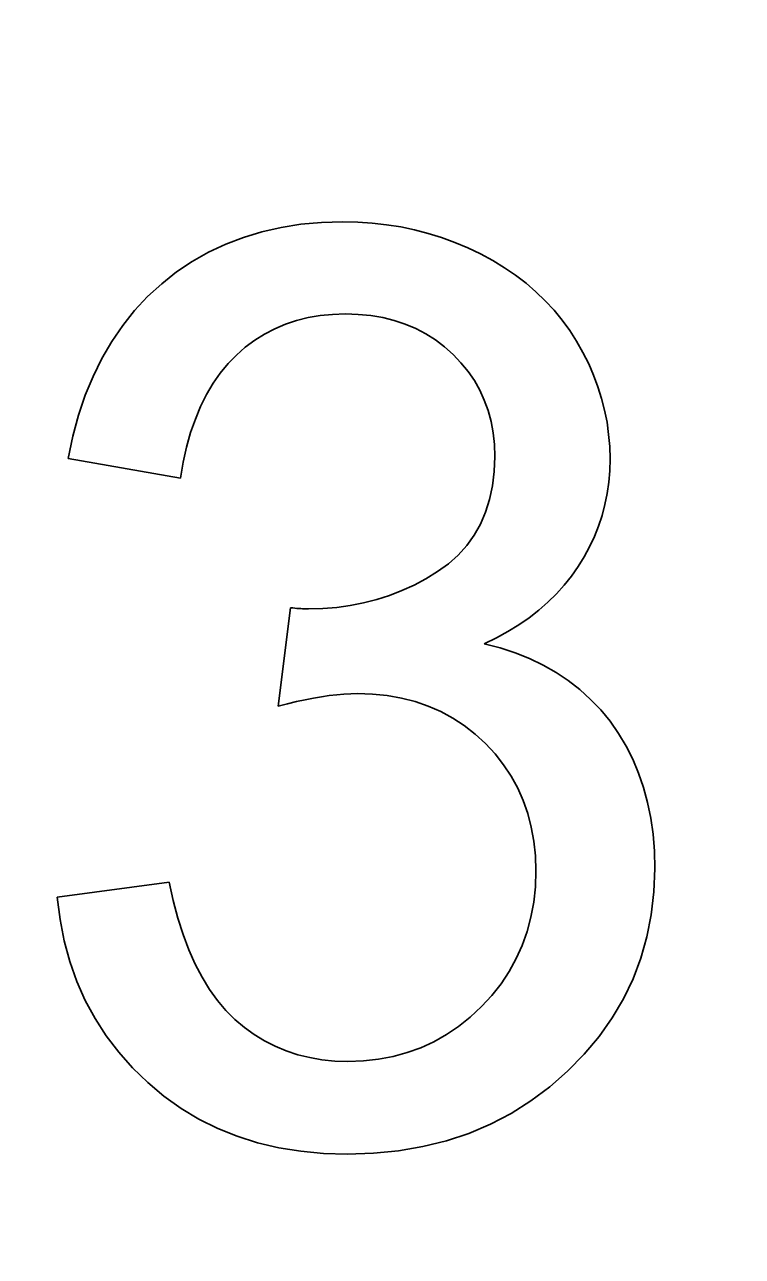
# Model space of a CAD drawing. Extents: x 23 to 472, y 3 to 294.
# Drawn here: x 147.267 to 148.151, y 108.466 to 109.985 of the extents above; entities that cross this region are included whole.
import ezdxf

# ---------------------------------------------------------------- set-up
doc = ezdxf.new("R2010")
doc.units = 0
doc.layers.get('0').update_dxf_attribs({"lineweight": 13})

msp = doc.modelspace()

# ---------------------------------------------------------------- linework, layer by layer
at = {"color": 7, "lineweight": 35, "ltscale": 0.000606007}
msp.add_line((147.5592, 109.7298), (147.5829, 109.7351), dxfattribs=at)
at = {"color": 7, "lineweight": 35, "ltscale": 0.000620186}
msp.add_line((147.5829, 109.7351), (147.6074, 109.739), dxfattribs=at)
at = {"color": 7, "lineweight": 35, "ltscale": 0.000637474}
msp.add_line((147.6074, 109.739), (147.6328, 109.7413), dxfattribs=at)
at = {"color": 7, "lineweight": 35, "ltscale": 0.000656878}
msp.add_line((147.6328, 109.7413), (147.659, 109.742), dxfattribs=at)
at = {"color": 7, "lineweight": 35, "ltscale": 0.000457004}
msp.add_line((147.659, 109.742), (147.6773, 109.7416), dxfattribs=at)
at = {"color": 7, "lineweight": 35, "ltscale": 0.00045044}
msp.add_line((147.6773, 109.7416), (147.6953, 109.7404), dxfattribs=at)
at = {"color": 7, "lineweight": 35, "ltscale": 0.000445061}
msp.add_line((147.6953, 109.7404), (147.713, 109.7385), dxfattribs=at)
at = {"color": 7, "lineweight": 35, "ltscale": 0.000440344}
msp.add_line((147.713, 109.7385), (147.7304, 109.7357), dxfattribs=at)
at = {"color": 7, "lineweight": 35, "ltscale": 0.000436884}
msp.add_line((147.7304, 109.7357), (147.7475, 109.7321), dxfattribs=at)
at = {"color": 7, "lineweight": 35, "ltscale": 0.000434114}
msp.add_line((147.7475, 109.7321), (147.7643, 109.7278), dxfattribs=at)
at = {"color": 7, "lineweight": 35, "ltscale": 0.000586218}
msp.add_line((147.5146, 109.7145), (147.5365, 109.7229), dxfattribs=at)
at = {"color": 7, "lineweight": 35, "ltscale": 0.000594739}
msp.add_line((147.5365, 109.7229), (147.5592, 109.7298), dxfattribs=at)
at = {"color": 7, "lineweight": 35, "ltscale": 0.000432647}
msp.add_line((147.7643, 109.7278), (147.7808, 109.7226), dxfattribs=at)
at = {"color": 7, "lineweight": 35, "ltscale": 0.000431915}
msp.add_line((147.7808, 109.7226), (147.7971, 109.7167), dxfattribs=at)
at = {"color": 7, "lineweight": 35, "ltscale": 0.000432472}
msp.add_line((147.7971, 109.7167), (147.813, 109.71), dxfattribs=at)
at = {"color": 7, "lineweight": 35, "ltscale": 0.00057953}
msp.add_line((147.4734, 109.6931), (147.4935, 109.7046), dxfattribs=at)
at = {"color": 7, "lineweight": 35, "ltscale": 0.000580901}
msp.add_line((147.4935, 109.7046), (147.5146, 109.7145), dxfattribs=at)
at = {"color": 7, "lineweight": 35, "ltscale": 0.00043381}
msp.add_line((147.813, 109.71), (147.8286, 109.7025), dxfattribs=at)
at = {"color": 7, "lineweight": 35, "ltscale": 0.000430381}
msp.add_line((147.8286, 109.7025), (147.8438, 109.6943), dxfattribs=at)
at = {"color": 7, "lineweight": 35, "ltscale": 0.000580617}
msp.add_line((147.4541, 109.6802), (147.4734, 109.6931), dxfattribs=at)
at = {"color": 7, "lineweight": 35, "ltscale": 0.000421404}
msp.add_line((147.8438, 109.6943), (147.8582, 109.6855), dxfattribs=at)
at = {"color": 7, "lineweight": 35, "ltscale": 0.000414224}
msp.add_line((147.8582, 109.6855), (147.8719, 109.6762), dxfattribs=at)
at = {"color": 7, "lineweight": 35, "ltscale": 0.000585877}
msp.add_line((147.4357, 109.6657), (147.4541, 109.6802), dxfattribs=at)
at = {"color": 7, "lineweight": 35, "ltscale": 0.000407719}
msp.add_line((147.8719, 109.6762), (147.8848, 109.6663), dxfattribs=at)
at = {"color": 7, "lineweight": 35, "ltscale": 0.000587638}
msp.add_line((147.4184, 109.6498), (147.4357, 109.6657), dxfattribs=at)
at = {"color": 7, "lineweight": 35, "ltscale": 0.000402726}
msp.add_line((147.8848, 109.6663), (147.897, 109.6558), dxfattribs=at)
at = {"color": 7, "lineweight": 35, "ltscale": 0.000398825}
msp.add_line((147.897, 109.6558), (147.9085, 109.6447), dxfattribs=at)
at = {"color": 7, "lineweight": 35, "ltscale": 0.000586602}
msp.add_line((147.4024, 109.6326), (147.4184, 109.6498), dxfattribs=at)
at = {"color": 7, "lineweight": 35, "ltscale": 0.000396621}
msp.add_line((147.9085, 109.6447), (147.9193, 109.6331), dxfattribs=at)
at = {"color": 7, "lineweight": 35, "ltscale": 0.000589259}
msp.add_line((147.3877, 109.6142), (147.4024, 109.6326), dxfattribs=at)
at = {"color": 7, "lineweight": 35, "ltscale": 0.000374747}
msp.add_line((147.631, 109.6264), (147.6162, 109.6239), dxfattribs=at)
at = {"color": 7, "lineweight": 35, "ltscale": 0.000384688}
msp.add_line((147.6463, 109.6279), (147.631, 109.6264), dxfattribs=at)
at = {"color": 7, "lineweight": 35, "ltscale": 0.000396443}
msp.add_line((147.6621, 109.6284), (147.6463, 109.6279), dxfattribs=at)
at = {"color": 7, "lineweight": 35, "ltscale": 0.000399311}
msp.add_line((147.6781, 109.6279), (147.6621, 109.6284), dxfattribs=at)
at = {"color": 7, "lineweight": 35, "ltscale": 0.00038604}
msp.add_line((147.6935, 109.6265), (147.6781, 109.6279), dxfattribs=at)
at = {"color": 7, "lineweight": 35, "ltscale": 0.000374584}
msp.add_line((147.7082, 109.624), (147.6935, 109.6265), dxfattribs=at)
at = {"color": 7, "lineweight": 35, "ltscale": 0.000395385}
msp.add_line((147.9193, 109.6331), (147.9293, 109.6208), dxfattribs=at)
at = {"color": 7, "lineweight": 35, "ltscale": 0.000595261}
msp.add_line((147.3742, 109.5946), (147.3877, 109.6142), dxfattribs=at)
at = {"color": 7, "lineweight": 35, "ltscale": 0.00035625}
msp.add_line((147.5751, 109.6102), (147.5625, 109.6036), dxfattribs=at)
at = {"color": 7, "lineweight": 35, "ltscale": 0.00035731}
msp.add_line((147.5883, 109.6158), (147.5751, 109.6102), dxfattribs=at)
at = {"color": 7, "lineweight": 35, "ltscale": 0.000360903}
msp.add_line((147.602, 109.6203), (147.5883, 109.6158), dxfattribs=at)
at = {"color": 7, "lineweight": 35, "ltscale": 0.000366505}
msp.add_line((147.6162, 109.6239), (147.602, 109.6203), dxfattribs=at)
at = {"color": 7, "lineweight": 35, "ltscale": 0.000365052}
msp.add_line((147.7224, 109.6205), (147.7082, 109.624), dxfattribs=at)
at = {"color": 7, "lineweight": 35, "ltscale": 0.000357464}
msp.add_line((147.736, 109.616), (147.7224, 109.6205), dxfattribs=at)
at = {"color": 7, "lineweight": 35, "ltscale": 0.000352206}
msp.add_line((147.749, 109.6105), (147.736, 109.616), dxfattribs=at)
at = {"color": 7, "lineweight": 35, "ltscale": 0.000349236}
msp.add_line((147.7613, 109.604), (147.749, 109.6105), dxfattribs=at)
at = {"color": 7, "lineweight": 35, "ltscale": 0.000395484}
msp.add_line((147.9293, 109.6208), (147.9386, 109.608), dxfattribs=at)
at = {"color": 7, "lineweight": 35, "ltscale": 0.000604347}
msp.add_line((147.3621, 109.5737), (147.3742, 109.5946), dxfattribs=at)
at = {"color": 7, "lineweight": 35, "ltscale": 0.000360192}
msp.add_line((147.5504, 109.596), (147.5388, 109.5874), dxfattribs=at)
at = {"color": 7, "lineweight": 35, "ltscale": 0.00035675}
msp.add_line((147.5625, 109.6036), (147.5504, 109.596), dxfattribs=at)
at = {"color": 7, "lineweight": 35, "ltscale": 0.000348908}
msp.add_line((147.7731, 109.5965), (147.7613, 109.604), dxfattribs=at)
at = {"color": 7, "lineweight": 35, "ltscale": 0.000350829}
msp.add_line((147.7843, 109.588), (147.7731, 109.5965), dxfattribs=at)
at = {"color": 7, "lineweight": 35, "ltscale": 0.000396972}
msp.add_line((147.9386, 109.608), (147.9472, 109.5947), dxfattribs=at)
at = {"color": 7, "lineweight": 35, "ltscale": 0.000395144}
msp.add_line((147.9472, 109.5947), (147.955, 109.5809), dxfattribs=at)
at = {"color": 7, "lineweight": 35, "ltscale": 0.000365581}
msp.add_line((147.5388, 109.5874), (147.5278, 109.5778), dxfattribs=at)
at = {"color": 7, "lineweight": 35, "ltscale": 0.000355165}
msp.add_line((147.7949, 109.5786), (147.7843, 109.588), dxfattribs=at)
at = {"color": 7, "lineweight": 35, "ltscale": 0.000389101}
msp.add_line((147.955, 109.5809), (147.962, 109.567), dxfattribs=at)
at = {"color": 7, "lineweight": 35, "ltscale": 0.000616987}
msp.add_line((147.3512, 109.5515), (147.3621, 109.5737), dxfattribs=at)
at = {"color": 7, "lineweight": 35, "ltscale": 0.000377413}
msp.add_line((147.5175, 109.5672), (147.5079, 109.5555), dxfattribs=at)
at = {"color": 7, "lineweight": 35, "ltscale": 0.000371064}
msp.add_line((147.5278, 109.5778), (147.5175, 109.5672), dxfattribs=at)
at = {"color": 7, "lineweight": 35, "ltscale": 0.000353717}
msp.add_line((147.8046, 109.5683), (147.7949, 109.5786), dxfattribs=at)
at = {"color": 7, "lineweight": 35, "ltscale": 0.000346561}
msp.add_line((147.8134, 109.5576), (147.8046, 109.5683), dxfattribs=at)
at = {"color": 7, "lineweight": 35, "ltscale": 0.00038446}
msp.add_line((147.962, 109.567), (147.9681, 109.5529), dxfattribs=at)
at = {"color": 7, "lineweight": 35, "ltscale": 0.00063192}
msp.add_line((147.3416, 109.5281), (147.3512, 109.5515), dxfattribs=at)
at = {"color": 7, "lineweight": 35, "ltscale": 0.000385728}
msp.add_line((147.5079, 109.5555), (147.499, 109.5429), dxfattribs=at)
at = {"color": 7, "lineweight": 35, "ltscale": 0.000341715}
msp.add_line((147.8211, 109.5463), (147.8134, 109.5576), dxfattribs=at)
at = {"color": 7, "lineweight": 35, "ltscale": 0.00038033}
msp.add_line((147.9681, 109.5529), (147.9735, 109.5387), dxfattribs=at)
at = {"color": 7, "lineweight": 35, "ltscale": 0.000396805}
msp.add_line((147.499, 109.5429), (147.491, 109.5292), dxfattribs=at)
at = {"color": 7, "lineweight": 35, "ltscale": 0.000338992}
msp.add_line((147.8278, 109.5345), (147.8211, 109.5463), dxfattribs=at)
at = {"color": 7, "lineweight": 35, "ltscale": 0.000339006}
msp.add_line((147.8334, 109.5222), (147.8278, 109.5345), dxfattribs=at)
at = {"color": 7, "lineweight": 35, "ltscale": 0.000377785}
msp.add_line((147.9735, 109.5387), (147.978, 109.5243), dxfattribs=at)
at = {"color": 7, "lineweight": 35, "ltscale": 0.000650425}
msp.add_line((147.3333, 109.5035), (147.3416, 109.5281), dxfattribs=at)
at = {"color": 7, "lineweight": 35, "ltscale": 0.000410091}
msp.add_line((147.491, 109.5292), (147.4837, 109.5145), dxfattribs=at)
at = {"color": 7, "lineweight": 35, "ltscale": 0.000341461}
msp.add_line((147.8381, 109.5093), (147.8334, 109.5222), dxfattribs=at)
at = {"color": 7, "lineweight": 35, "ltscale": 0.000376238}
msp.add_line((147.978, 109.5243), (147.9817, 109.5097), dxfattribs=at)
at = {"color": 7, "lineweight": 35, "ltscale": 0.000670639}
msp.add_line((147.3263, 109.4776), (147.3333, 109.5035), dxfattribs=at)
at = {"color": 7, "lineweight": 35, "ltscale": 0.000425056}
msp.add_line((147.4837, 109.5145), (147.4772, 109.4988), dxfattribs=at)
at = {"color": 7, "lineweight": 35, "ltscale": 0.000346099}
msp.add_line((147.8417, 109.4959), (147.8381, 109.5093), dxfattribs=at)
at = {"color": 7, "lineweight": 35, "ltscale": 0.000375774}
msp.add_line((147.9817, 109.5097), (147.9846, 109.4949), dxfattribs=at)
at = {"color": 7, "lineweight": 35, "ltscale": 0.000441806}
msp.add_line((147.4772, 109.4988), (147.4714, 109.4821), dxfattribs=at)
at = {"color": 7, "lineweight": 35, "ltscale": 0.000353188}
msp.add_line((147.8442, 109.482), (147.8417, 109.4959), dxfattribs=at)
at = {"color": 7, "lineweight": 35, "ltscale": 0.000376567}
msp.add_line((147.9846, 109.4949), (147.9866, 109.48), dxfattribs=at)
at = {"color": 7, "lineweight": 35, "ltscale": 0.000693766}
msp.add_line((147.3206, 109.4504), (147.3263, 109.4776), dxfattribs=at)
at = {"color": 7, "lineweight": 35, "ltscale": 0.000460379}
msp.add_line((147.4714, 109.4821), (147.4664, 109.4643), dxfattribs=at)
at = {"color": 7, "lineweight": 35, "ltscale": 0.000362271}
msp.add_line((147.8458, 109.4676), (147.8442, 109.482), dxfattribs=at)
at = {"color": 7, "lineweight": 35, "ltscale": 0.000378644}
msp.add_line((147.9866, 109.48), (147.9879, 109.4649), dxfattribs=at)
at = {"color": 7, "lineweight": 35, "ltscale": 0.000480318}
msp.add_line((147.4664, 109.4643), (147.4622, 109.4456), dxfattribs=at)
at = {"color": 7, "lineweight": 35, "ltscale": 0.000373591}
msp.add_line((147.8463, 109.4527), (147.8458, 109.4676), dxfattribs=at)
at = {"color": 7, "lineweight": 35, "ltscale": 0.000381788}
msp.add_line((147.9879, 109.4649), (147.9883, 109.4496), dxfattribs=at)
at = {"color": 7, "lineweight": 35, "ltscale": 0.003507}
msp.add_line((147.4588, 109.4258), (147.3206, 109.4504), dxfattribs=at)
at = {"color": 7, "lineweight": 35, "ltscale": 0.00050132}
msp.add_line((147.4622, 109.4456), (147.4588, 109.4258), dxfattribs=at)
at = {"color": 7, "lineweight": 35, "ltscale": 0.00046753}
msp.add_line((147.8456, 109.434), (147.8463, 109.4527), dxfattribs=at)
at = {"color": 7, "lineweight": 35, "ltscale": 0.000361481}
msp.add_line((147.9883, 109.4496), (147.9879, 109.4352), dxfattribs=at)
at = {"color": 7, "lineweight": 35, "ltscale": 0.000445189}
msp.add_line((147.8435, 109.4163), (147.8456, 109.434), dxfattribs=at)
at = {"color": 7, "lineweight": 35, "ltscale": 0.000355686}
msp.add_line((147.9879, 109.4352), (147.9867, 109.421), dxfattribs=at)
at = {"color": 7, "lineweight": 35, "ltscale": 0.000426632}
msp.add_line((147.8399, 109.3996), (147.8435, 109.4163), dxfattribs=at)
at = {"color": 7, "lineweight": 35, "ltscale": 0.000351886}
msp.add_line((147.9867, 109.421), (147.9847, 109.4071), dxfattribs=at)
at = {"color": 7, "lineweight": 35, "ltscale": 0.000411245}
msp.add_line((147.835, 109.384), (147.8399, 109.3996), dxfattribs=at)
at = {"color": 7, "lineweight": 35, "ltscale": 0.000348438}
msp.add_line((147.9847, 109.4071), (147.982, 109.3934), dxfattribs=at)
at = {"color": 7, "lineweight": 35, "ltscale": 0.000400212}
msp.add_line((147.8286, 109.3693), (147.835, 109.384), dxfattribs=at)
at = {"color": 7, "lineweight": 35, "ltscale": 0.00034635}
msp.add_line((147.982, 109.3934), (147.9785, 109.38), dxfattribs=at)
at = {"color": 7, "lineweight": 35, "ltscale": 0.000393732}
msp.add_line((147.8209, 109.3556), (147.8286, 109.3693), dxfattribs=at)
at = {"color": 7, "lineweight": 35, "ltscale": 0.000346303}
msp.add_line((147.9742, 109.3669), (147.9691, 109.354), dxfattribs=at)
at = {"color": 7, "lineweight": 35, "ltscale": 0.000345965}
msp.add_line((147.9785, 109.38), (147.9742, 109.3669), dxfattribs=at)
at = {"color": 7, "lineweight": 35, "ltscale": 0.000391784}
msp.add_line((147.8117, 109.3429), (147.8209, 109.3556), dxfattribs=at)
at = {"color": 7, "lineweight": 35, "ltscale": 0.000348027}
msp.add_line((147.9691, 109.354), (147.9632, 109.3413), dxfattribs=at)
at = {"color": 7, "lineweight": 35, "ltscale": 0.000394377}
msp.add_line((147.8011, 109.3312), (147.8117, 109.3429), dxfattribs=at)
at = {"color": 7, "lineweight": 35, "ltscale": 0.000350996}
msp.add_line((147.9632, 109.3413), (147.9566, 109.329), dxfattribs=at)
at = {"color": 7, "lineweight": 35, "ltscale": 0.000402228}
msp.add_line((147.7891, 109.3204), (147.8011, 109.3312), dxfattribs=at)
at = {"color": 7, "lineweight": 35, "ltscale": 0.000355112}
msp.add_line((147.9566, 109.329), (147.9491, 109.3169), dxfattribs=at)
at = {"color": 7, "lineweight": 35, "ltscale": 0.000419039}
msp.add_line((147.7614, 109.302), (147.7757, 109.3107), dxfattribs=at)
at = {"color": 7, "lineweight": 35, "ltscale": 0.000413885}
msp.add_line((147.7757, 109.3107), (147.7891, 109.3204), dxfattribs=at)
at = {"color": 7, "lineweight": 35, "ltscale": 0.000357641}
msp.add_line((147.9491, 109.3169), (147.9409, 109.3052), dxfattribs=at)
at = {"color": 7, "lineweight": 35, "ltscale": 0.000412849}
msp.add_line((147.7317, 109.2873), (147.7468, 109.2942), dxfattribs=at)
at = {"color": 7, "lineweight": 35, "ltscale": 0.000415214}
msp.add_line((147.7468, 109.2942), (147.7614, 109.302), dxfattribs=at)
at = {"color": 7, "lineweight": 35, "ltscale": 0.000361982}
msp.add_line((147.932, 109.2939), (147.9223, 109.2832), dxfattribs=at)
at = {"color": 7, "lineweight": 35, "ltscale": 0.000359333}
msp.add_line((147.9409, 109.3052), (147.932, 109.2939), dxfattribs=at)
at = {"color": 7, "lineweight": 35, "ltscale": 0.000414548}
msp.add_line((147.6846, 109.2721), (147.7007, 109.2762), dxfattribs=at)
at = {"color": 7, "lineweight": 35, "ltscale": 0.000412756}
msp.add_line((147.7007, 109.2762), (147.7164, 109.2813), dxfattribs=at)
at = {"color": 7, "lineweight": 35, "ltscale": 0.000412086}
msp.add_line((147.7164, 109.2813), (147.7317, 109.2873), dxfattribs=at)
at = {"color": 7, "lineweight": 35, "ltscale": 0.000366198}
msp.add_line((147.9223, 109.2832), (147.9118, 109.2729), dxfattribs=at)
at = {"color": 7, "lineweight": 35, "ltscale": 0.003055}
msp.add_line((147.5792, 109.145), (147.5946, 109.2662), dxfattribs=at)
at = {"color": 7, "lineweight": 35, "ltscale": 6.79278e-05}
msp.add_line((147.5946, 109.2662), (147.5973, 109.2659), dxfattribs=at)
at = {"color": 7, "lineweight": 35, "ltscale": 6.55624e-05}
msp.add_line((147.5973, 109.2659), (147.5999, 109.2657), dxfattribs=at)
at = {"color": 7, "lineweight": 35, "ltscale": 6.26428e-05}
msp.add_line((147.5999, 109.2657), (147.6024, 109.2654), dxfattribs=at)
at = {"color": 7, "lineweight": 35, "ltscale": 5.96931e-05}
msp.add_line((147.6024, 109.2654), (147.6048, 109.2653), dxfattribs=at)
at = {"color": 7, "lineweight": 35, "ltscale": 5.71054e-05}
msp.add_line((147.6048, 109.2653), (147.6071, 109.2651), dxfattribs=at)
at = {"color": 7, "lineweight": 35, "ltscale": 5.44644e-05}
msp.add_line((147.6071, 109.2651), (147.6092, 109.2649), dxfattribs=at)
at = {"color": 7, "lineweight": 35, "ltscale": 5.18512e-05}
msp.add_line((147.6092, 109.2649), (147.6113, 109.2648), dxfattribs=at)
at = {"color": 7, "lineweight": 35, "ltscale": 4.89599e-05}
msp.add_line((147.6113, 109.2648), (147.6133, 109.2648), dxfattribs=at)
at = {"color": 7, "lineweight": 35, "ltscale": 4.60829e-05}
msp.add_line((147.6133, 109.2648), (147.6151, 109.2647), dxfattribs=at)
at = {"color": 7, "lineweight": 35, "ltscale": 4.34822e-05}
msp.add_line((147.6151, 109.2647), (147.6168, 109.2647), dxfattribs=at)
at = {"color": 7, "lineweight": 35, "ltscale": 0.000437025}
msp.add_line((147.6168, 109.2647), (147.6343, 109.2652), dxfattribs=at)
at = {"color": 7, "lineweight": 35, "ltscale": 0.000429381}
msp.add_line((147.6343, 109.2652), (147.6514, 109.2665), dxfattribs=at)
at = {"color": 7, "lineweight": 35, "ltscale": 0.000423124}
msp.add_line((147.6514, 109.2665), (147.6682, 109.2688), dxfattribs=at)
at = {"color": 7, "lineweight": 35, "ltscale": 0.000418345}
msp.add_line((147.6682, 109.2688), (147.6846, 109.2721), dxfattribs=at)
at = {"color": 7, "lineweight": 35, "ltscale": 0.000378288}
msp.add_line((147.9006, 109.2632), (147.8886, 109.2539), dxfattribs=at)
at = {"color": 7, "lineweight": 35, "ltscale": 0.000371708}
msp.add_line((147.9118, 109.2729), (147.9006, 109.2632), dxfattribs=at)
at = {"color": 7, "lineweight": 35, "ltscale": 0.000395353}
msp.add_line((147.8759, 109.2451), (147.8624, 109.2368), dxfattribs=at)
at = {"color": 7, "lineweight": 35, "ltscale": 0.000386237}
msp.add_line((147.8886, 109.2539), (147.8759, 109.2451), dxfattribs=at)
at = {"color": 7, "lineweight": 35, "ltscale": 0.000405512}
msp.add_line((147.8624, 109.2368), (147.8482, 109.229), dxfattribs=at)
at = {"color": 7, "lineweight": 35, "ltscale": 0.00041648}
msp.add_line((147.8482, 109.229), (147.8332, 109.2217), dxfattribs=at)
at = {"color": 7, "lineweight": 35, "ltscale": 0.00050414}
msp.add_line((147.8332, 109.2217), (147.8528, 109.2166), dxfattribs=at)
at = {"color": 7, "lineweight": 35, "ltscale": 0.000489742}
msp.add_line((147.8528, 109.2166), (147.8714, 109.2105), dxfattribs=at)
at = {"color": 7, "lineweight": 35, "ltscale": 0.000477249}
msp.add_line((147.8714, 109.2105), (147.8891, 109.2035), dxfattribs=at)
at = {"color": 7, "lineweight": 35, "ltscale": 0.000466705}
msp.add_line((147.8891, 109.2035), (147.9059, 109.1954), dxfattribs=at)
at = {"color": 7, "lineweight": 35, "ltscale": 0.000458445}
msp.add_line((147.9059, 109.1954), (147.9219, 109.1863), dxfattribs=at)
at = {"color": 7, "lineweight": 35, "ltscale": 0.00045262}
msp.add_line((147.9219, 109.1863), (147.9369, 109.1763), dxfattribs=at)
at = {"color": 7, "lineweight": 35, "ltscale": 0.0004489}
msp.add_line((147.9369, 109.1763), (147.9511, 109.1652), dxfattribs=at)
at = {"color": 7, "lineweight": 35, "ltscale": 0.000262556}
msp.add_line((147.6228, 109.1548), (147.6125, 109.1528), dxfattribs=at)
at = {"color": 7, "lineweight": 35, "ltscale": 0.000252186}
msp.add_line((147.6328, 109.1565), (147.6228, 109.1548), dxfattribs=at)
at = {"color": 7, "lineweight": 35, "ltscale": 0.000241348}
msp.add_line((147.6423, 109.1579), (147.6328, 109.1565), dxfattribs=at)
at = {"color": 7, "lineweight": 35, "ltscale": 0.000230753}
msp.add_line((147.6515, 109.1589), (147.6423, 109.1579), dxfattribs=at)
at = {"color": 7, "lineweight": 35, "ltscale": 0.000220567}
msp.add_line((147.6603, 109.1597), (147.6515, 109.1589), dxfattribs=at)
at = {"color": 7, "lineweight": 35, "ltscale": 0.000210308}
msp.add_line((147.6687, 109.1602), (147.6603, 109.1597), dxfattribs=at)
at = {"color": 7, "lineweight": 35, "ltscale": 0.000200603}
msp.add_line((147.6767, 109.1603), (147.6687, 109.1602), dxfattribs=at)
at = {"color": 7, "lineweight": 35, "ltscale": 0.000471459}
msp.add_line((147.6955, 109.1597), (147.6767, 109.1603), dxfattribs=at)
at = {"color": 7, "lineweight": 35, "ltscale": 0.000456689}
msp.add_line((147.7137, 109.1579), (147.6955, 109.1597), dxfattribs=at)
at = {"color": 7, "lineweight": 35, "ltscale": 0.000443948}
msp.add_line((147.7312, 109.1548), (147.7137, 109.1579), dxfattribs=at)
at = {"color": 7, "lineweight": 35, "ltscale": 0.000434246}
msp.add_line((147.748, 109.1504), (147.7312, 109.1548), dxfattribs=at)
at = {"color": 7, "lineweight": 35, "ltscale": 0.000447837}
msp.add_line((147.9511, 109.1652), (147.9644, 109.1532), dxfattribs=at)
at = {"color": 7, "lineweight": 35, "ltscale": 0.000295807}
msp.add_line((147.5907, 109.1479), (147.5792, 109.145), dxfattribs=at)
at = {"color": 7, "lineweight": 35, "ltscale": 0.000284808}
msp.add_line((147.6018, 109.1505), (147.5907, 109.1479), dxfattribs=at)
at = {"color": 7, "lineweight": 35, "ltscale": 0.000273893}
msp.add_line((147.6125, 109.1528), (147.6018, 109.1505), dxfattribs=at)
at = {"color": 7, "lineweight": 35, "ltscale": 0.000426964}
msp.add_line((147.7642, 109.1449), (147.748, 109.1504), dxfattribs=at)
at = {"color": 7, "lineweight": 35, "ltscale": 0.00042238}
msp.add_line((147.7797, 109.1381), (147.7642, 109.1449), dxfattribs=at)
at = {"color": 7, "lineweight": 35, "ltscale": 0.000449266}
msp.add_line((147.9644, 109.1532), (147.9768, 109.1402), dxfattribs=at)
at = {"color": 7, "lineweight": 35, "ltscale": 0.000452918}
msp.add_line((147.9768, 109.1402), (147.9883, 109.1262), dxfattribs=at)
at = {"color": 7, "lineweight": 35, "ltscale": 0.000420945}
msp.add_line((147.7944, 109.1301), (147.7797, 109.1381), dxfattribs=at)
at = {"color": 7, "lineweight": 35, "ltscale": 0.000422302}
msp.add_line((147.8086, 109.1208), (147.7944, 109.1301), dxfattribs=at)
at = {"color": 7, "lineweight": 35, "ltscale": 0.000455102}
msp.add_line((147.9883, 109.1262), (147.9988, 109.1113), dxfattribs=at)
at = {"color": 7, "lineweight": 35, "ltscale": 0.000426213}
msp.add_line((147.822, 109.1103), (147.8086, 109.1208), dxfattribs=at)
at = {"color": 7, "lineweight": 35, "ltscale": 0.000433715}
msp.add_line((147.8348, 109.0986), (147.822, 109.1103), dxfattribs=at)
at = {"color": 7, "lineweight": 35, "ltscale": 0.00045522}
msp.add_line((147.9988, 109.1113), (148.0082, 109.0957), dxfattribs=at)
at = {"color": 7, "lineweight": 35, "ltscale": 0.000433414}
msp.add_line((147.8466, 109.0859), (147.8348, 109.0986), dxfattribs=at)
at = {"color": 7, "lineweight": 35, "ltscale": 0.000457826}
msp.add_line((148.0082, 109.0957), (148.0164, 109.0794), dxfattribs=at)
at = {"color": 7, "lineweight": 35, "ltscale": 0.000425865}
msp.add_line((147.8572, 109.0725), (147.8466, 109.0859), dxfattribs=at)
at = {"color": 7, "lineweight": 35, "ltscale": 0.000462486}
msp.add_line((148.0164, 109.0794), (148.0236, 109.0623), dxfattribs=at)
at = {"color": 7, "lineweight": 35, "ltscale": 0.000420789}
msp.add_line((147.8665, 109.0585), (147.8572, 109.0725), dxfattribs=at)
at = {"color": 7, "lineweight": 35, "ltscale": 0.000419222}
msp.add_line((147.8746, 109.0438), (147.8665, 109.0585), dxfattribs=at)
at = {"color": 7, "lineweight": 35, "ltscale": 0.000469837}
msp.add_line((148.0236, 109.0623), (148.0297, 109.0446), dxfattribs=at)
at = {"color": 7, "lineweight": 35, "ltscale": 0.000420357}
msp.add_line((147.8814, 109.0284), (147.8746, 109.0438), dxfattribs=at)
at = {"color": 7, "lineweight": 35, "ltscale": 0.000479359}
msp.add_line((148.0297, 109.0446), (148.0347, 109.026), dxfattribs=at)
at = {"color": 7, "lineweight": 35, "ltscale": 0.00042453}
msp.add_line((147.887, 109.0124), (147.8814, 109.0284), dxfattribs=at)
at = {"color": 7, "lineweight": 35, "ltscale": 0.000490561}
msp.add_line((148.0347, 109.026), (148.0385, 109.0068), dxfattribs=at)
at = {"color": 7, "lineweight": 35, "ltscale": 0.00043136}
msp.add_line((147.8913, 108.9957), (147.887, 109.0124), dxfattribs=at)
at = {"color": 7, "lineweight": 35, "ltscale": 0.000503997}
msp.add_line((148.0385, 109.0068), (148.0413, 108.9868), dxfattribs=at)
at = {"color": 7, "lineweight": 35, "ltscale": 0.000440927}
msp.add_line((147.8945, 108.9783), (147.8913, 108.9957), dxfattribs=at)
at = {"color": 7, "lineweight": 35, "ltscale": 0.000453025}
msp.add_line((147.8963, 108.9603), (147.8945, 108.9783), dxfattribs=at)
at = {"color": 7, "lineweight": 35, "ltscale": 0.000519215}
msp.add_line((148.0413, 108.9868), (148.043, 108.9661), dxfattribs=at)
at = {"color": 7, "lineweight": 35, "ltscale": 0.000467749}
msp.add_line((147.8969, 108.9416), (147.8963, 108.9603), dxfattribs=at)
at = {"color": 7, "lineweight": 35, "ltscale": 0.000536059}
msp.add_line((148.043, 108.9661), (148.0435, 108.9447), dxfattribs=at)
at = {"color": 7, "lineweight": 35, "ltscale": 0.000490959}
msp.add_line((147.8963, 108.922), (147.8969, 108.9416), dxfattribs=at)
at = {"color": 7, "lineweight": 35, "ltscale": 0.000726048}
msp.add_line((148.0435, 108.9447), (148.0424, 108.9157), dxfattribs=at)
at = {"color": 7, "lineweight": 35, "ltscale": 0.003484}
msp.add_line((147.3068, 108.9094), (147.4449, 108.9278), dxfattribs=at)
at = {"color": 7, "lineweight": 35, "ltscale": 0.000584814}
msp.add_line((147.4449, 108.9278), (147.45, 108.905), dxfattribs=at)
at = {"color": 7, "lineweight": 35, "ltscale": 0.000477302}
msp.add_line((147.8943, 108.903), (147.8963, 108.922), dxfattribs=at)
at = {"color": 7, "lineweight": 35, "ltscale": 0.000707571}
msp.add_line((148.0424, 108.9157), (148.0392, 108.8876), dxfattribs=at)
at = {"color": 7, "lineweight": 35, "ltscale": 0.000695079}
msp.add_line((147.3104, 108.8818), (147.3068, 108.9094), dxfattribs=at)
at = {"color": 7, "lineweight": 35, "ltscale": 0.000556781}
msp.add_line((147.45, 108.905), (147.4558, 108.8835), dxfattribs=at)
at = {"color": 7, "lineweight": 35, "ltscale": 0.00046622}
msp.add_line((147.8909, 108.8847), (147.8943, 108.903), dxfattribs=at)
at = {"color": 7, "lineweight": 35, "ltscale": 0.000675899}
msp.add_line((147.3157, 108.8553), (147.3104, 108.8818), dxfattribs=at)
at = {"color": 7, "lineweight": 35, "ltscale": 0.000529959}
msp.add_line((147.4558, 108.8835), (147.4622, 108.8633), dxfattribs=at)
at = {"color": 7, "lineweight": 35, "ltscale": 0.000457679}
msp.add_line((147.8862, 108.867), (147.8909, 108.8847), dxfattribs=at)
at = {"color": 7, "lineweight": 35, "ltscale": 0.000693728}
msp.add_line((148.0392, 108.8876), (148.0338, 108.8603), dxfattribs=at)
at = {"color": 7, "lineweight": 35, "ltscale": 0.00045227}
msp.add_line((147.8802, 108.8499), (147.8862, 108.867), dxfattribs=at)
at = {"color": 7, "lineweight": 35, "ltscale": 0.00066054}
msp.add_line((147.3227, 108.8298), (147.3157, 108.8553), dxfattribs=at)
at = {"color": 7, "lineweight": 35, "ltscale": 0.000504292}
msp.add_line((147.4622, 108.8633), (147.4693, 108.8444), dxfattribs=at)
at = {"color": 7, "lineweight": 35, "ltscale": 0.000684447}
msp.add_line((148.0338, 108.8603), (148.0263, 108.834), dxfattribs=at)
at = {"color": 7, "lineweight": 35, "ltscale": 0.000480356}
msp.add_line((147.4693, 108.8444), (147.4771, 108.8268), dxfattribs=at)
at = {"color": 7, "lineweight": 35, "ltscale": 0.000449861}
msp.add_line((147.8728, 108.8335), (147.8802, 108.8499), dxfattribs=at)
at = {"color": 7, "lineweight": 35, "ltscale": 0.000647903}
msp.add_line((147.3313, 108.8054), (147.3227, 108.8298), dxfattribs=at)
at = {"color": 7, "lineweight": 35, "ltscale": 0.000457848}
msp.add_line((147.4771, 108.8268), (147.4855, 108.8105), dxfattribs=at)
at = {"color": 7, "lineweight": 35, "ltscale": 0.000450399}
msp.add_line((147.864, 108.8178), (147.8728, 108.8335), dxfattribs=at)
at = {"color": 7, "lineweight": 35, "ltscale": 0.000680038}
msp.add_line((148.0263, 108.834), (148.0167, 108.8086), dxfattribs=at)
at = {"color": 7, "lineweight": 35, "ltscale": 0.000639208}
msp.add_line((147.3416, 108.782), (147.3313, 108.8054), dxfattribs=at)
at = {"color": 7, "lineweight": 35, "ltscale": 0.000437677}
msp.add_line((147.4855, 108.8105), (147.4946, 108.7956), dxfattribs=at)
at = {"color": 7, "lineweight": 35, "ltscale": 0.000454117}
msp.add_line((147.854, 108.8026), (147.864, 108.8178), dxfattribs=at)
at = {"color": 7, "lineweight": 35, "ltscale": 0.000680619}
msp.add_line((148.0167, 108.8086), (148.0048, 108.7841), dxfattribs=at)
at = {"color": 7, "lineweight": 35, "ltscale": 0.000419534}
msp.add_line((147.4946, 108.7956), (147.5044, 108.7819), dxfattribs=at)
at = {"color": 7, "lineweight": 35, "ltscale": 0.000460994}
msp.add_line((147.8425, 108.7882), (147.854, 108.8026), dxfattribs=at)
at = {"color": 7, "lineweight": 35, "ltscale": 0.000634141}
msp.add_line((147.3536, 108.7597), (147.3416, 108.782), dxfattribs=at)
at = {"color": 7, "lineweight": 35, "ltscale": 0.000403589}
msp.add_line((147.5044, 108.7819), (147.5148, 108.7696), dxfattribs=at)
at = {"color": 7, "lineweight": 35, "ltscale": 0.000469826}
msp.add_line((147.8161, 108.7615), (147.8298, 108.7743), dxfattribs=at)
at = {"color": 7, "lineweight": 35, "ltscale": 0.000470329}
msp.add_line((147.8298, 108.7743), (147.8425, 108.7882), dxfattribs=at)
at = {"color": 7, "lineweight": 35, "ltscale": 0.000686361}
msp.add_line((148.0048, 108.7841), (147.9909, 108.7604), dxfattribs=at)
at = {"color": 7, "lineweight": 35, "ltscale": 0.000633147}
msp.add_line((147.3673, 108.7384), (147.3536, 108.7597), dxfattribs=at)
at = {"color": 7, "lineweight": 35, "ltscale": 0.000391055}
msp.add_line((147.5148, 108.7696), (147.5259, 108.7586), dxfattribs=at)
at = {"color": 7, "lineweight": 35, "ltscale": 0.000459151}
msp.add_line((147.8017, 108.75), (147.8161, 108.7615), dxfattribs=at)
at = {"color": 7, "lineweight": 35, "ltscale": 0.000696734}
msp.add_line((147.9909, 108.7604), (147.9748, 108.7377), dxfattribs=at)
at = {"color": 7, "lineweight": 35, "ltscale": 0.000381917}
msp.add_line((147.5259, 108.7586), (147.5376, 108.7488), dxfattribs=at)
at = {"color": 7, "lineweight": 35, "ltscale": 0.000375834}
msp.add_line((147.5376, 108.7488), (147.5498, 108.74), dxfattribs=at)
at = {"color": 7, "lineweight": 35, "ltscale": 0.000451359}
msp.add_line((147.7868, 108.7399), (147.8017, 108.75), dxfattribs=at)
at = {"color": 7, "lineweight": 35, "ltscale": 0.000635495}
msp.add_line((147.3827, 108.7181), (147.3673, 108.7384), dxfattribs=at)
at = {"color": 7, "lineweight": 35, "ltscale": 0.000371781}
msp.add_line((147.5498, 108.74), (147.5625, 108.7322), dxfattribs=at)
at = {"color": 7, "lineweight": 35, "ltscale": 0.000370182}
msp.add_line((147.5625, 108.7322), (147.5756, 108.7254), dxfattribs=at)
at = {"color": 7, "lineweight": 35, "ltscale": 0.000444599}
msp.add_line((147.7551, 108.7237), (147.7712, 108.7311), dxfattribs=at)
at = {"color": 7, "lineweight": 35, "ltscale": 0.000446464}
msp.add_line((147.7712, 108.7311), (147.7868, 108.7399), dxfattribs=at)
at = {"color": 7, "lineweight": 35, "ltscale": 0.000711684}
msp.add_line((147.9748, 108.7377), (147.9565, 108.7158), dxfattribs=at)
at = {"color": 7, "lineweight": 35, "ltscale": 0.000642241}
msp.add_line((147.3997, 108.6989), (147.3827, 108.7181), dxfattribs=at)
at = {"color": 7, "lineweight": 35, "ltscale": 0.000370389}
msp.add_line((147.5756, 108.7254), (147.5893, 108.7197), dxfattribs=at)
at = {"color": 7, "lineweight": 35, "ltscale": 0.000373109}
msp.add_line((147.5893, 108.7197), (147.6035, 108.7151), dxfattribs=at)
at = {"color": 7, "lineweight": 35, "ltscale": 0.000377834}
msp.add_line((147.6035, 108.7151), (147.6182, 108.7115), dxfattribs=at)
at = {"color": 7, "lineweight": 35, "ltscale": 0.000450094}
msp.add_line((147.7209, 108.7129), (147.7383, 108.7176), dxfattribs=at)
at = {"color": 7, "lineweight": 35, "ltscale": 0.000445824}
msp.add_line((147.7383, 108.7176), (147.7551, 108.7237), dxfattribs=at)
at = {"color": 7, "lineweight": 35, "ltscale": 0.000730788}
msp.add_line((147.9565, 108.7158), (147.9361, 108.6949), dxfattribs=at)
at = {"color": 7, "lineweight": 35, "ltscale": 0.000652299}
msp.add_line((147.4185, 108.6807), (147.3997, 108.6989), dxfattribs=at)
at = {"color": 7, "lineweight": 35, "ltscale": 0.000384838}
msp.add_line((147.6182, 108.7115), (147.6333, 108.7089), dxfattribs=at)
at = {"color": 7, "lineweight": 35, "ltscale": 0.000393895}
msp.add_line((147.6333, 108.7089), (147.649, 108.7073), dxfattribs=at)
at = {"color": 7, "lineweight": 35, "ltscale": 0.000404474}
msp.add_line((147.649, 108.7073), (147.6652, 108.7068), dxfattribs=at)
at = {"color": 7, "lineweight": 35, "ltscale": 0.00048009}
msp.add_line((147.6652, 108.7068), (147.6844, 108.7075), dxfattribs=at)
at = {"color": 7, "lineweight": 35, "ltscale": 0.000467097}
msp.add_line((147.6844, 108.7075), (147.703, 108.7095), dxfattribs=at)
at = {"color": 7, "lineweight": 35, "ltscale": 0.000457311}
msp.add_line((147.703, 108.7095), (147.7209, 108.7129), dxfattribs=at)
at = {"color": 7, "lineweight": 35, "ltscale": 0.000735598}
msp.add_line((147.9361, 108.6949), (147.914, 108.6754), dxfattribs=at)
at = {"color": 7, "lineweight": 35, "ltscale": 0.000653838}
msp.add_line((147.4385, 108.6639), (147.4185, 108.6807), dxfattribs=at)
at = {"color": 7, "lineweight": 35, "ltscale": 0.00072498}
msp.add_line((147.914, 108.6754), (147.8908, 108.658), dxfattribs=at)
at = {"color": 7, "lineweight": 35, "ltscale": 0.000646851}
msp.add_line((147.4596, 108.6489), (147.4385, 108.6639), dxfattribs=at)
at = {"color": 7, "lineweight": 35, "ltscale": 0.000719452}
msp.add_line((147.8908, 108.658), (147.8665, 108.6427), dxfattribs=at)
at = {"color": 7, "lineweight": 35, "ltscale": 0.000643795}
msp.add_line((147.4817, 108.6357), (147.4596, 108.6489), dxfattribs=at)
at = {"color": 7, "lineweight": 35, "ltscale": 0.000718427}
msp.add_line((147.8665, 108.6427), (147.841, 108.6293), dxfattribs=at)
at = {"color": 7, "lineweight": 35, "ltscale": 0.00064435}
msp.add_line((147.5048, 108.6242), (147.4817, 108.6357), dxfattribs=at)
at = {"color": 7, "lineweight": 35, "ltscale": 0.000649391}
msp.add_line((147.5289, 108.6145), (147.5048, 108.6242), dxfattribs=at)
at = {"color": 7, "lineweight": 35, "ltscale": 0.000722034}
msp.add_line((147.841, 108.6293), (147.8144, 108.6181), dxfattribs=at)
at = {"color": 7, "lineweight": 35, "ltscale": 0.000658101}
msp.add_line((147.554, 108.6066), (147.5289, 108.6145), dxfattribs=at)
at = {"color": 7, "lineweight": 35, "ltscale": 0.000743792}
msp.add_line((147.7867, 108.6089), (147.7578, 108.6017), dxfattribs=at)
at = {"color": 7, "lineweight": 35, "ltscale": 0.000730575}
msp.add_line((147.8144, 108.6181), (147.7867, 108.6089), dxfattribs=at)
at = {"color": 7, "lineweight": 35, "ltscale": 0.000670564}
msp.add_line((147.5801, 108.6004), (147.554, 108.6066), dxfattribs=at)
at = {"color": 7, "lineweight": 35, "ltscale": 0.000686713}
msp.add_line((147.6072, 108.596), (147.5801, 108.6004), dxfattribs=at)
at = {"color": 7, "lineweight": 35, "ltscale": 0.000705777}
msp.add_line((147.6353, 108.5933), (147.6072, 108.596), dxfattribs=at)
at = {"color": 7, "lineweight": 35, "ltscale": 0.000728452}
msp.add_line((147.6644, 108.5925), (147.6353, 108.5933), dxfattribs=at)
at = {"color": 7, "lineweight": 35, "ltscale": 0.000807214}
msp.add_line((147.6967, 108.5935), (147.6644, 108.5925), dxfattribs=at)
at = {"color": 7, "lineweight": 35, "ltscale": 0.000782277}
msp.add_line((147.7278, 108.5966), (147.6967, 108.5935), dxfattribs=at)
at = {"color": 7, "lineweight": 35, "ltscale": 0.000760993}
msp.add_line((147.7578, 108.6017), (147.7278, 108.5966), dxfattribs=at)
at = {"color": 7, "lineweight": 35}
msp.add_arc((149.3198, 108.9405), 16.9688, 92.27977, 447.72023, dxfattribs=at)

doc.saveas('drawing.dxf')
